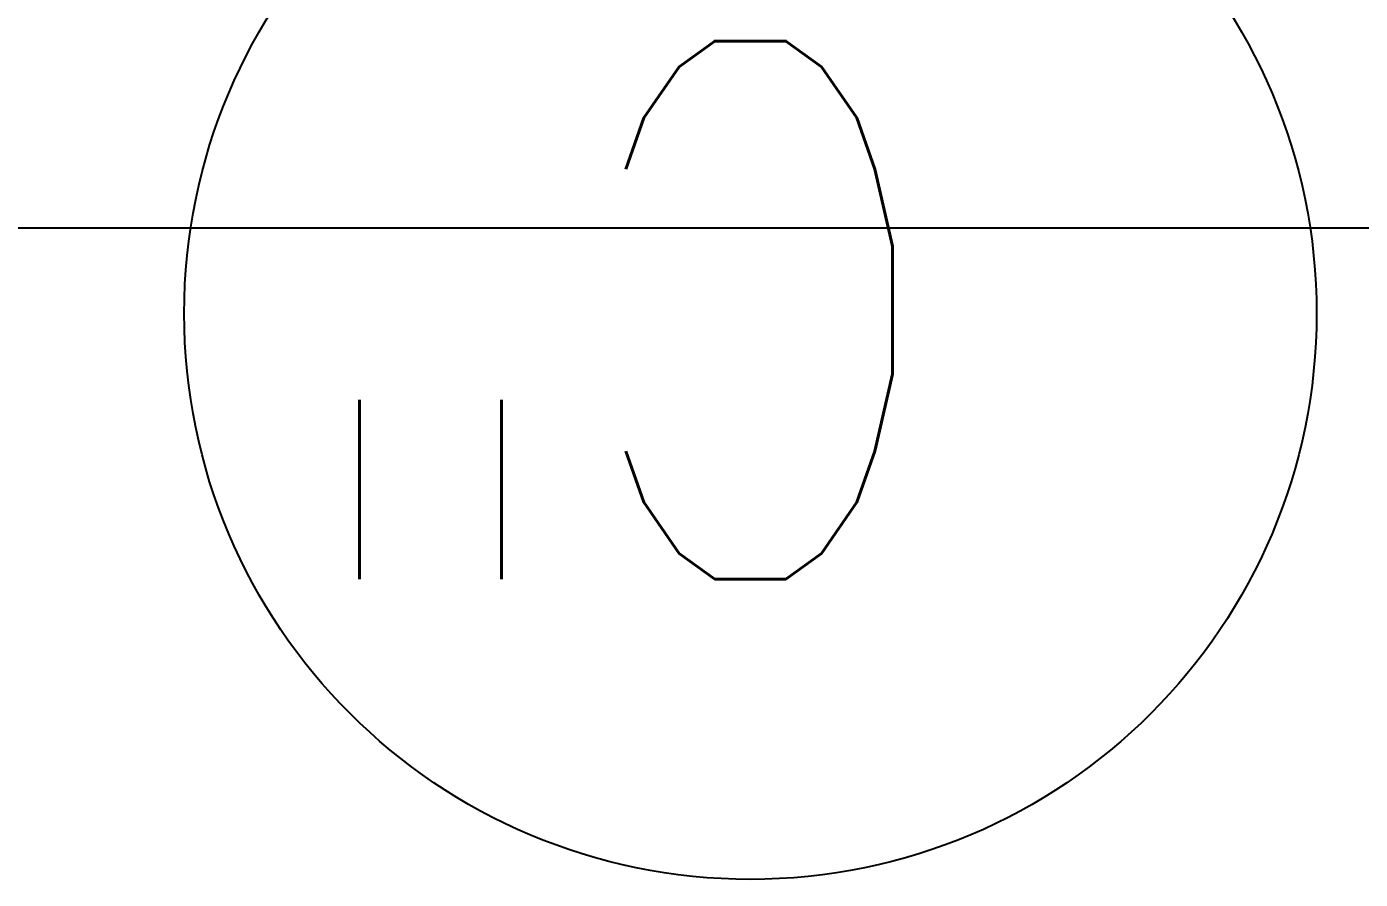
# Model space of a CAD drawing. Header units: millimetres. Extents: x 1478096 to 1808313, y 619971 to 762366.
# Drawn here: x 1563669 to 1565836, y 635236 to 636623 of the extents above; entities that cross this region are included whole.
import ezdxf

# ---------------------------------------------------------------- set-up
doc = ezdxf.new("R2010")
doc.units = ezdxf.units.MM
doc.header["$LTSCALE"] = 10
doc.layers.add('0_Estructura', color=251, linetype='Continuous')
doc.layers.add('DC-ARQ-VEREDAS Y URBAN', color=9, linetype='Continuous')
doc.styles.add('BB-GRILLA$0$romans', font='romans.shx', dxfattribs={"width": 0.8})

msp = doc.modelspace()

# ---------------------------------------------------------------- linework, layer by layer
at = {"layer": '0_Estructura'}
msp.add_circle((1564844.94731665, 636156.6776208101), 920.3772500595078, dxfattribs=at)
at = {"layer": 'DC-ARQ-VEREDAS Y URBAN'}
msp.add_line((1529418.05440822, 636295.8137831774), (1665735.129247445, 636295.5505061354), dxfattribs=at)

# ---------------------------------------------------------------- texts
at = {"layer": '0_Estructura', "style": 'BB-GRILLA$0$romans', "width": 0.77}
msp.add_text('C"', height=875, rotation=180, dxfattribs=at).set_placement((1565162.4986919, 636599.53781698, 0.03378081031486371))

doc.saveas('drawing.dxf')
